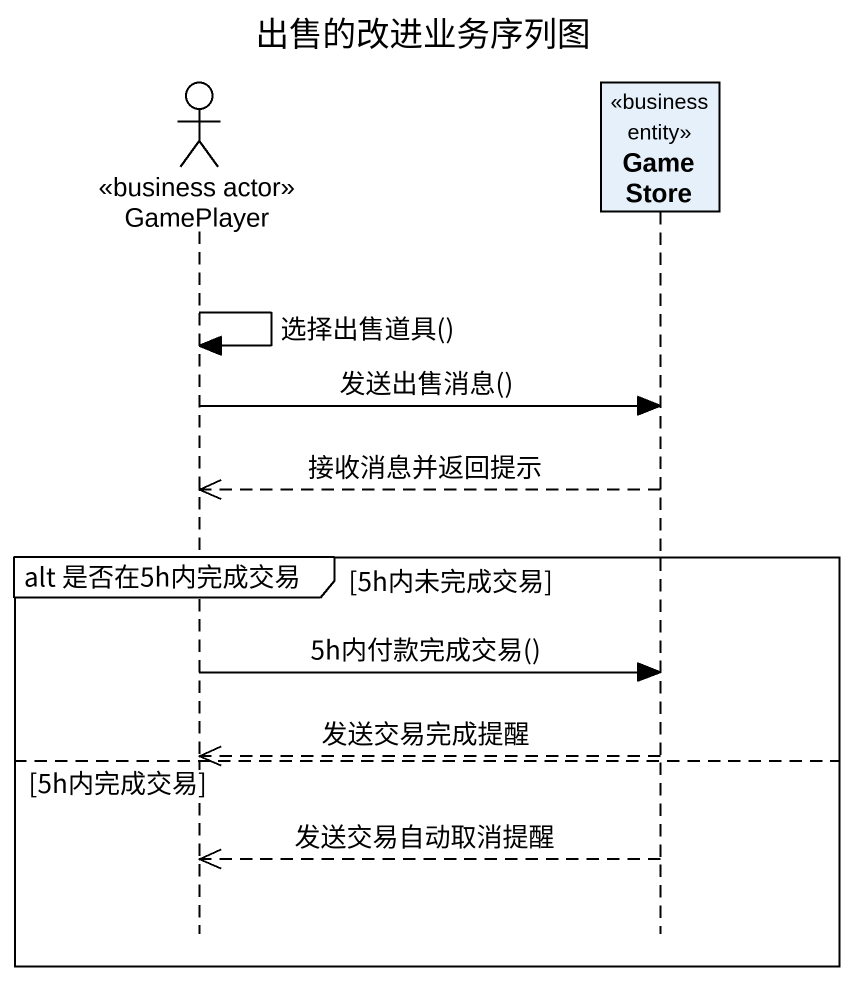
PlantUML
@startuml
title 出售的改进业务序列图
hide footbox
actor GamePlayer <<business actor>>
participant GameStore <<business entity>>

GamePlayer -> GamePlayer : 选择出售道具()
GamePlayer -> GameStore : 发送出售消息()
GameStore -->> GamePlayer : 接收消息并返回提示
group alt 是否在5h内完成交易 [5h内未完成交易]
  GamePlayer -> GameStore : 5h内付款完成交易()
  GameStore -->> GamePlayer : 发送交易完成提醒
else 5h内完成交易
  GameStore -->> GamePlayer : 发送交易自动取消提醒
end
@enduml
